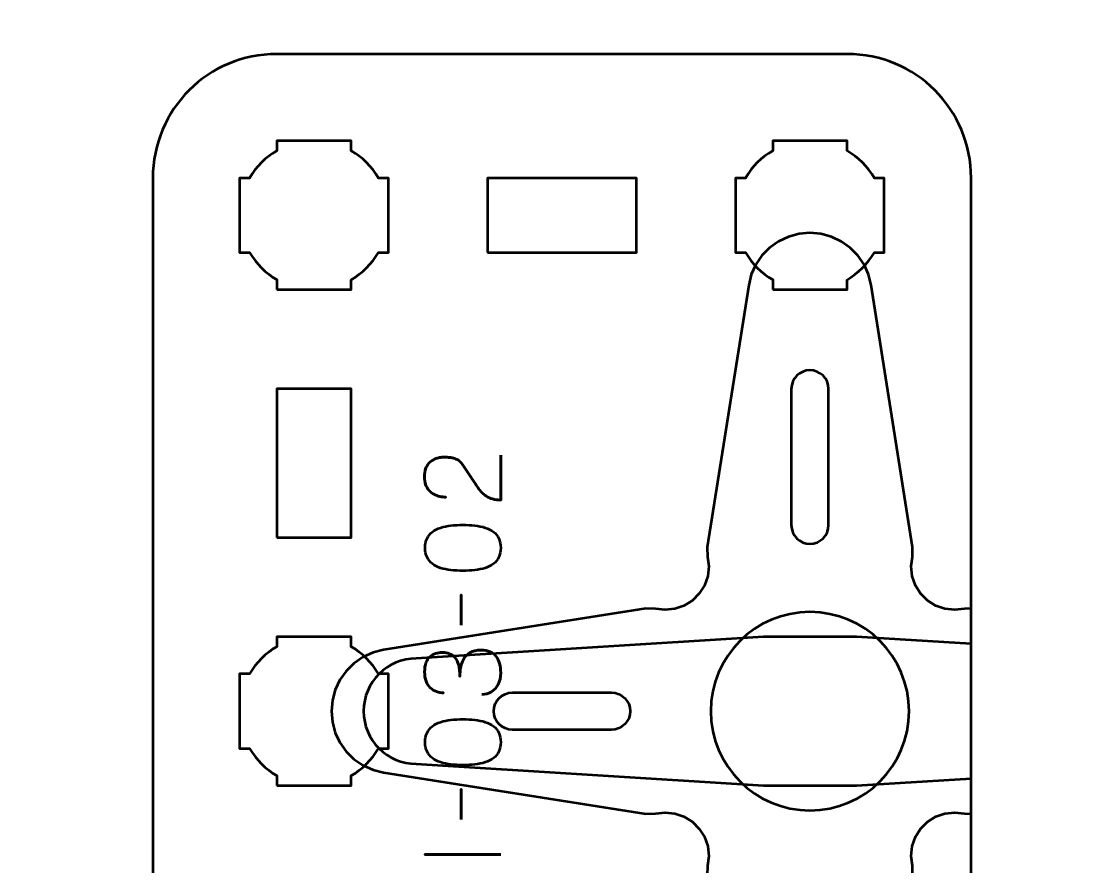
# Model space of a CAD drawing. Header units: centimetres. Extents: x -21 to 0, y -29.7 to 0.
# Drawn here: x -16.68 to -12.36, y -26.227 to -22.818 of the extents above; entities that cross this region are included whole.
import ezdxf

# ---------------------------------------------------------------- set-up
doc = ezdxf.new("R2010")
doc.units = ezdxf.units.CM
doc.header["$MEASUREMENT"] = 0
doc.layers.add('Layer 1', color=7, linetype='Continuous')

msp = doc.modelspace()

# ---------------------------------------------------------------- linework, layer by layer
at = {"layer": 'Layer 1', "color": 22, "lineweight": 53}
msp.add_open_spline([(-21.00003, -29.19995), (-21.00003, -29.19995), (-21.00003, -0.49992), (-21.00003, -0.49992), (-21.00003, -0.49992), (-21.00003, -0.22295), (-20.77694, 0.00004), (-20.49994, 0.00004), (-20.49994, 0.00004), (-20.49994, 0.00004), (-0.50008, 0.00004), (-0.50008, 0.00004), (-0.50008, 0.00004), (-0.22294, 0.00004), (0.00002, -0.22295), (0.00002, -0.49992), (0.00002, -0.49992), (0.00002, -0.49992), (0.00002, -29.19995), (0.00002, -29.19995), (0.00002, -29.19995), (0.00002, -29.47695), (-0.22294, -29.70004), (-0.50008, -29.70004), (-0.50008, -29.70004), (-0.50008, -29.70004), (-20.49994, -29.70004), (-20.49994, -29.70004), (-20.49994, -29.70004), (-20.77694, -29.70004), (-21.00003, -29.47695), (-21.00003, -29.19995)], degree=3, knots=[0, 0, 0, 0, 0.125, 0.125, 0.125, 0.125, 0.25, 0.25, 0.25, 0.25, 0.375, 0.375, 0.375, 0.375, 0.5, 0.5, 0.5, 0.5, 0.625, 0.625, 0.625, 0.625, 0.75, 0.75, 0.75, 0.75, 0.875, 0.875, 0.875, 0.875, 1, 1, 1, 1], dxfattribs=at)
at = {"layer": 'Layer 1', "color": 114, "lineweight": 53}
msp.add_open_spline([(-16.15003, -27.74994), (-16.15003, -27.74994), (-16.15003, -23.45007), (-16.15003, -23.45007), (-16.15003, -23.45007), (-16.15003, -23.17293), (-15.92694, -22.94997), (-15.64994, -22.94997), (-15.64994, -22.94997), (-15.64994, -22.94997), (-13.35007, -22.94997), (-13.35007, -22.94997), (-13.35007, -22.94997), (-13.07293, -22.94997), (-12.84997, -23.17293), (-12.84997, -23.45007), (-12.84997, -23.45007), (-12.84997, -23.45007), (-12.84997, -27.74994), (-12.84997, -27.74994), (-12.84997, -27.74994), (-12.84997, -28.02694), (-13.07293, -28.25003), (-13.35007, -28.25003), (-13.35007, -28.25003), (-13.35007, -28.25003), (-15.64994, -28.25003), (-15.64994, -28.25003), (-15.64994, -28.25003), (-15.92694, -28.25003), (-16.15003, -28.02694), (-16.15003, -27.74994)], degree=3, knots=[0, 0, 0, 0, 0.125, 0.125, 0.125, 0.125, 0.25, 0.25, 0.25, 0.25, 0.375, 0.375, 0.375, 0.375, 0.5, 0.5, 0.5, 0.5, 0.625, 0.625, 0.625, 0.625, 0.75, 0.75, 0.75, 0.75, 0.875, 0.875, 0.875, 0.875, 1, 1, 1, 1], dxfattribs=at)
at = {"layer": 'Layer 1', "lineweight": 53}
for points, knots in [([(-15.65006, -23.9), (-15.65006, -23.9), (-15.65006, -23.8598), (-15.65006, -23.8598), (-15.65006, -23.8598), (-15.69558, -23.83347), (-15.73351, -23.79551), (-15.75984, -23.75), (-15.75984, -23.75), (-15.75984, -23.75), (-15.80006, -23.75), (-15.80006, -23.75), (-15.80006, -23.75), (-15.80006, -23.75), (-15.80006, -23.45), (-15.80006, -23.45), (-15.80006, -23.45), (-15.80006, -23.45), (-15.75987, -23.45), (-15.75987, -23.45), (-15.75987, -23.45), (-15.73354, -23.40447), (-15.69559, -23.36648), (-15.65006, -23.34012), (-15.65006, -23.34012), (-15.65006, -23.34012), (-15.65006, -23.3), (-15.65006, -23.3), (-15.65006, -23.3), (-15.65006, -23.3), (-15.50464, -23.3), (-15.50464, -23.3), (-15.50464, -23.3), (-15.50464, -23.3), (-15.49999, -23.29994), (-15.49999, -23.29994), (-15.49999, -23.29994), (-15.49999, -23.29994), (-15.49535, -23.3), (-15.49535, -23.3), (-15.49535, -23.3), (-15.49535, -23.3), (-15.35006, -23.3), (-15.35006, -23.3), (-15.35006, -23.3), (-15.35006, -23.3), (-15.35006, -23.34007), (-15.35006, -23.34007), (-15.35006, -23.34007), (-15.30449, -23.36642), (-15.26648, -23.40442), (-15.24012, -23.45), (-15.24012, -23.45), (-15.24012, -23.45), (-15.20006, -23.45), (-15.20006, -23.45), (-15.20006, -23.45), (-15.20006, -23.45), (-15.20006, -23.59328), (-15.20006, -23.59328), (-15.20006, -23.59328), (-15.20006, -23.59328), (-15.19998, -23.59995), (-15.19998, -23.59995), (-15.19998, -23.59995), (-15.19998, -23.59995), (-15.20006, -23.60663), (-15.20006, -23.60663), (-15.20006, -23.60663), (-15.20006, -23.60663), (-15.20006, -23.75), (-15.20006, -23.75), (-15.20006, -23.75), (-15.20006, -23.75), (-15.24016, -23.75), (-15.24016, -23.75), (-15.24016, -23.75), (-15.26652, -23.79554), (-15.30451, -23.83352), (-15.35006, -23.85985), (-15.35006, -23.85985), (-15.35006, -23.85985), (-15.35006, -23.9), (-15.35006, -23.9), (-15.35006, -23.9), (-15.35006, -23.9), (-15.65006, -23.9), (-15.65006, -23.9)], [0, 0, 0, 0, 0.0454545, 0.0454545, 0.0454545, 0.0454545, 0.0909091, 0.0909091, 0.0909091, 0.0909091, 0.1363636, 0.1363636, 0.1363636, 0.1363636, 0.1818182, 0.1818182, 0.1818182, 0.1818182, 0.2272727, 0.2272727, 0.2272727, 0.2272727, 0.2727273, 0.2727273, 0.2727273, 0.2727273, 0.3181818, 0.3181818, 0.3181818, 0.3181818, 0.3636364, 0.3636364, 0.3636364, 0.3636364, 0.4090909, 0.4090909, 0.4090909, 0.4090909, 0.4545455, 0.4545455, 0.4545455, 0.4545455, 0.5, 0.5, 0.5, 0.5, 0.5454545, 0.5454545, 0.5454545, 0.5454545, 0.5909091, 0.5909091, 0.5909091, 0.5909091, 0.6363636, 0.6363636, 0.6363636, 0.6363636, 0.6818182, 0.6818182, 0.6818182, 0.6818182, 0.7272727, 0.7272727, 0.7272727, 0.7272727, 0.7727273, 0.7727273, 0.7727273, 0.7727273, 0.8181818, 0.8181818, 0.8181818, 0.8181818, 0.8636364, 0.8636364, 0.8636364, 0.8636364, 0.9090909, 0.9090909, 0.9090909, 0.9090909, 0.9545455, 0.9545455, 0.9545455, 0.9545455, 1, 1, 1, 1]), ([(-13.65006, -23.9), (-13.65006, -23.9), (-13.65006, -23.8598), (-13.65006, -23.8598), (-13.65006, -23.8598), (-13.69558, -23.83347), (-13.73351, -23.79551), (-13.75984, -23.75), (-13.75984, -23.75), (-13.75984, -23.75), (-13.80006, -23.75), (-13.80006, -23.75), (-13.80006, -23.75), (-13.80006, -23.75), (-13.80006, -23.45), (-13.80006, -23.45), (-13.80006, -23.45), (-13.80006, -23.45), (-13.75987, -23.45), (-13.75987, -23.45), (-13.75987, -23.45), (-13.73354, -23.40447), (-13.69559, -23.36648), (-13.65006, -23.34012), (-13.65006, -23.34012), (-13.65006, -23.34012), (-13.65006, -23.3), (-13.65006, -23.3), (-13.65006, -23.3), (-13.65006, -23.3), (-13.50464, -23.3), (-13.50464, -23.3), (-13.50464, -23.3), (-13.50464, -23.3), (-13.49999, -23.29994), (-13.49999, -23.29994), (-13.49999, -23.29994), (-13.49999, -23.29994), (-13.49535, -23.3), (-13.49535, -23.3), (-13.49535, -23.3), (-13.49535, -23.3), (-13.35006, -23.3), (-13.35006, -23.3), (-13.35006, -23.3), (-13.35006, -23.3), (-13.35006, -23.34007), (-13.35006, -23.34007), (-13.35006, -23.34007), (-13.30449, -23.36642), (-13.26648, -23.40442), (-13.24012, -23.45), (-13.24012, -23.45), (-13.24012, -23.45), (-13.20006, -23.45), (-13.20006, -23.45), (-13.20006, -23.45), (-13.20006, -23.45), (-13.20006, -23.59328), (-13.20006, -23.59328), (-13.20006, -23.59328), (-13.20006, -23.59328), (-13.19998, -23.59995), (-13.19998, -23.59995), (-13.19998, -23.59995), (-13.19998, -23.59995), (-13.20006, -23.60663), (-13.20006, -23.60663), (-13.20006, -23.60663), (-13.20006, -23.60663), (-13.20006, -23.75), (-13.20006, -23.75), (-13.20006, -23.75), (-13.20006, -23.75), (-13.24016, -23.75), (-13.24016, -23.75), (-13.24016, -23.75), (-13.26652, -23.79554), (-13.30451, -23.83352), (-13.35006, -23.85985), (-13.35006, -23.85985), (-13.35006, -23.85985), (-13.35006, -23.9), (-13.35006, -23.9), (-13.35006, -23.9), (-13.35006, -23.9), (-13.65006, -23.9), (-13.65006, -23.9)], [0, 0, 0, 0, 0.0454545, 0.0454545, 0.0454545, 0.0454545, 0.0909091, 0.0909091, 0.0909091, 0.0909091, 0.1363636, 0.1363636, 0.1363636, 0.1363636, 0.1818182, 0.1818182, 0.1818182, 0.1818182, 0.2272727, 0.2272727, 0.2272727, 0.2272727, 0.2727273, 0.2727273, 0.2727273, 0.2727273, 0.3181818, 0.3181818, 0.3181818, 0.3181818, 0.3636364, 0.3636364, 0.3636364, 0.3636364, 0.4090909, 0.4090909, 0.4090909, 0.4090909, 0.4545455, 0.4545455, 0.4545455, 0.4545455, 0.5, 0.5, 0.5, 0.5, 0.5454545, 0.5454545, 0.5454545, 0.5454545, 0.5909091, 0.5909091, 0.5909091, 0.5909091, 0.6363636, 0.6363636, 0.6363636, 0.6363636, 0.6818182, 0.6818182, 0.6818182, 0.6818182, 0.7272727, 0.7272727, 0.7272727, 0.7272727, 0.7727273, 0.7727273, 0.7727273, 0.7727273, 0.8181818, 0.8181818, 0.8181818, 0.8181818, 0.8636364, 0.8636364, 0.8636364, 0.8636364, 0.9090909, 0.9090909, 0.9090909, 0.9090909, 0.9545455, 0.9545455, 0.9545455, 0.9545455, 1, 1, 1, 1]), ([(-14.79999, -23.75007), (-14.79999, -23.75007), (-14.79999, -23.45007), (-14.79999, -23.45007), (-14.79999, -23.45007), (-14.79999, -23.45007), (-14.19998, -23.45007), (-14.19998, -23.45007), (-14.19998, -23.45007), (-14.19998, -23.45007), (-14.19998, -23.75007), (-14.19998, -23.75007), (-14.19998, -23.75007), (-14.19998, -23.75007), (-14.79999, -23.75007), (-14.79999, -23.75007)], [0, 0, 0, 0, 0.25, 0.25, 0.25, 0.25, 0.5, 0.5, 0.5, 0.5, 0.75, 0.75, 0.75, 0.75, 1, 1, 1, 1]), ([(-15.64994, -24.90002), (-15.64994, -24.90002), (-15.64994, -24.30002), (-15.64994, -24.30002), (-15.64994, -24.30002), (-15.64994, -24.30002), (-15.34993, -24.30002), (-15.34993, -24.30002), (-15.34993, -24.30002), (-15.34993, -24.30002), (-15.34993, -24.90002), (-15.34993, -24.90002), (-15.34993, -24.90002), (-15.34993, -24.90002), (-15.64994, -24.90002), (-15.64994, -24.90002)], [0, 0, 0, 0, 0.25, 0.25, 0.25, 0.25, 0.5, 0.5, 0.5, 0.5, 0.75, 0.75, 0.75, 0.75, 1, 1, 1, 1]), ([(-15.65006, -25.9), (-15.65006, -25.9), (-15.65006, -25.8598), (-15.65006, -25.8598), (-15.65006, -25.8598), (-15.69558, -25.83347), (-15.73351, -25.79551), (-15.75984, -25.75), (-15.75984, -25.75), (-15.75984, -25.75), (-15.80006, -25.75), (-15.80006, -25.75), (-15.80006, -25.75), (-15.80006, -25.75), (-15.80006, -25.45), (-15.80006, -25.45), (-15.80006, -25.45), (-15.80006, -25.45), (-15.75987, -25.45), (-15.75987, -25.45), (-15.75987, -25.45), (-15.73354, -25.40447), (-15.69559, -25.36648), (-15.65006, -25.34012), (-15.65006, -25.34012), (-15.65006, -25.34012), (-15.65006, -25.3), (-15.65006, -25.3), (-15.65006, -25.3), (-15.65006, -25.3), (-15.50464, -25.3), (-15.50464, -25.3), (-15.50464, -25.3), (-15.50464, -25.3), (-15.49999, -25.29994), (-15.49999, -25.29994), (-15.49999, -25.29994), (-15.49999, -25.29994), (-15.49535, -25.3), (-15.49535, -25.3), (-15.49535, -25.3), (-15.49535, -25.3), (-15.35006, -25.3), (-15.35006, -25.3), (-15.35006, -25.3), (-15.35006, -25.3), (-15.35006, -25.34007), (-15.35006, -25.34007), (-15.35006, -25.34007), (-15.30449, -25.36642), (-15.26648, -25.40442), (-15.24012, -25.45), (-15.24012, -25.45), (-15.24012, -25.45), (-15.20006, -25.45), (-15.20006, -25.45), (-15.20006, -25.45), (-15.20006, -25.45), (-15.20006, -25.59328), (-15.20006, -25.59328), (-15.20006, -25.59328), (-15.20006, -25.59328), (-15.19998, -25.59995), (-15.19998, -25.59995), (-15.19998, -25.59995), (-15.19998, -25.59995), (-15.20006, -25.60663), (-15.20006, -25.60663), (-15.20006, -25.60663), (-15.20006, -25.60663), (-15.20006, -25.75), (-15.20006, -25.75), (-15.20006, -25.75), (-15.20006, -25.75), (-15.24016, -25.75), (-15.24016, -25.75), (-15.24016, -25.75), (-15.26652, -25.79554), (-15.30451, -25.83352), (-15.35006, -25.85985), (-15.35006, -25.85985), (-15.35006, -25.85985), (-15.35006, -25.9), (-15.35006, -25.9), (-15.35006, -25.9), (-15.35006, -25.9), (-15.65006, -25.9), (-15.65006, -25.9)], [0, 0, 0, 0, 0.0454545, 0.0454545, 0.0454545, 0.0454545, 0.0909091, 0.0909091, 0.0909091, 0.0909091, 0.1363636, 0.1363636, 0.1363636, 0.1363636, 0.1818182, 0.1818182, 0.1818182, 0.1818182, 0.2272727, 0.2272727, 0.2272727, 0.2272727, 0.2727273, 0.2727273, 0.2727273, 0.2727273, 0.3181818, 0.3181818, 0.3181818, 0.3181818, 0.3636364, 0.3636364, 0.3636364, 0.3636364, 0.4090909, 0.4090909, 0.4090909, 0.4090909, 0.4545455, 0.4545455, 0.4545455, 0.4545455, 0.5, 0.5, 0.5, 0.5, 0.5454545, 0.5454545, 0.5454545, 0.5454545, 0.5909091, 0.5909091, 0.5909091, 0.5909091, 0.6363636, 0.6363636, 0.6363636, 0.6363636, 0.6818182, 0.6818182, 0.6818182, 0.6818182, 0.7272727, 0.7272727, 0.7272727, 0.7272727, 0.7727273, 0.7727273, 0.7727273, 0.7727273, 0.8181818, 0.8181818, 0.8181818, 0.8181818, 0.8636364, 0.8636364, 0.8636364, 0.8636364, 0.9090909, 0.9090909, 0.9090909, 0.9090909, 0.9545455, 0.9545455, 0.9545455, 0.9545455, 1, 1, 1, 1])]:
    msp.add_open_spline(points, degree=3, knots=knots, dxfattribs=at)
at = {"layer": 'Layer 1', "color": 30, "lineweight": 53}
for points, knots in [([(-15.2193, -25.35327), (-15.2193, -25.35327), (-14.16182, -25.18613), (-14.16182, -25.18613), (-14.16182, -25.18613), (-14.16182, -25.18613), (-14.123, -25.18692), (-14.123, -25.18692), (-14.123, -25.18692), (-14.123, -25.18692), (-14.08418, -25.19168), (-14.08418, -25.19168), (-14.08418, -25.19168), (-14.08418, -25.19168), (-14.04537, -25.18771), (-14.04537, -25.18771), (-14.04537, -25.18771), (-14.04537, -25.18771), (-14.00815, -25.17504), (-14.00815, -25.17504), (-14.00815, -25.17504), (-14.00815, -25.17504), (-13.97408, -25.15365), (-13.97408, -25.15365), (-13.97408, -25.15365), (-13.97408, -25.15365), (-13.94636, -25.12591), (-13.94636, -25.12591), (-13.94636, -25.12591), (-13.94636, -25.12591), (-13.92577, -25.09266), (-13.92577, -25.09266), (-13.92577, -25.09266), (-13.92577, -25.09266), (-13.9123, -25.05542), (-13.9123, -25.05542), (-13.9123, -25.05542), (-13.9123, -25.05542), (-13.90834, -25.01581), (-13.90834, -25.01581), (-13.90834, -25.01581), (-13.90834, -25.01581), (-13.91309, -24.97701), (-13.91309, -24.97701), (-13.91309, -24.97701), (-13.91309, -24.97701), (-13.91468, -24.9382), (-13.91468, -24.9382), (-13.91468, -24.9382), (-13.91468, -24.9382), (-13.74674, -23.8815), (-13.74674, -23.8815), (-13.74674, -23.8815), (-13.74674, -23.8815), (-13.73645, -23.83871), (-13.73645, -23.83871), (-13.73645, -23.83871), (-13.73645, -23.83871), (-13.71822, -23.79912), (-13.71822, -23.79912), (-13.71822, -23.79912), (-13.71822, -23.79912), (-13.69367, -23.76267), (-13.69367, -23.76267), (-13.69367, -23.76267), (-13.69367, -23.76267), (-13.66278, -23.73099), (-13.66278, -23.73099), (-13.66278, -23.73099), (-13.66278, -23.73099), (-13.62634, -23.70564), (-13.62634, -23.70564), (-13.62634, -23.70564), (-13.62634, -23.70564), (-13.58673, -23.68663), (-13.58673, -23.68663), (-13.58673, -23.68663), (-13.58673, -23.68663), (-13.54396, -23.67475), (-13.54396, -23.67475), (-13.54396, -23.67475), (-13.54396, -23.67475), (-13.50039, -23.67079), (-13.50039, -23.67079), (-13.50039, -23.67079), (-13.50039, -23.67079), (-13.45603, -23.67475), (-13.45603, -23.67475), (-13.45603, -23.67475), (-13.45603, -23.67475), (-13.41326, -23.68663), (-13.41326, -23.68663), (-13.41326, -23.68663), (-13.41326, -23.68663), (-13.37365, -23.70564), (-13.37365, -23.70564), (-13.37365, -23.70564), (-13.37365, -23.70564), (-13.33801, -23.73099), (-13.33801, -23.73099), (-13.33801, -23.73099), (-13.33801, -23.73099), (-13.30712, -23.76267), (-13.30712, -23.76267), (-13.30712, -23.76267), (-13.30712, -23.76267), (-13.28177, -23.79912), (-13.28177, -23.79912), (-13.28177, -23.79912), (-13.28177, -23.79912), (-13.26355, -23.83871), (-13.26355, -23.83871), (-13.26355, -23.83871), (-13.26355, -23.83871), (-13.25325, -23.8815), (-13.25325, -23.8815), (-13.25325, -23.8815), (-13.25325, -23.8815), (-13.08611, -24.9382), (-13.08611, -24.9382), (-13.08611, -24.9382), (-13.08611, -24.9382), (-13.08691, -24.97701), (-13.08691, -24.97701), (-13.08691, -24.97701), (-13.08691, -24.97701), (-13.09166, -25.01581), (-13.09166, -25.01581), (-13.09166, -25.01581), (-13.09166, -25.01581), (-13.08769, -25.05542), (-13.08769, -25.05542), (-13.08769, -25.05542), (-13.08769, -25.05542), (-13.07423, -25.09266), (-13.07423, -25.09266), (-13.07423, -25.09266), (-13.07423, -25.09266), (-13.05364, -25.12591), (-13.05364, -25.12591), (-13.05364, -25.12591), (-13.05364, -25.12591), (-13.02591, -25.15365), (-13.02591, -25.15365), (-13.02591, -25.15365), (-13.02591, -25.15365), (-12.99264, -25.17504), (-12.99264, -25.17504), (-12.99264, -25.17504), (-12.99264, -25.17504), (-12.95541, -25.18771), (-12.95541, -25.18771), (-12.95541, -25.18771), (-12.95541, -25.18771), (-12.91581, -25.19168), (-12.91581, -25.19168), (-12.91581, -25.19168), (-12.91581, -25.19168), (-12.87699, -25.18692), (-12.87699, -25.18692), (-12.87699, -25.18692), (-12.87699, -25.18692), (-12.84997, -25.18637), (-12.84997, -25.18637), (-12.84997, -25.18637), (-12.84997, -25.18637), (-12.84997, -26.01365), (-12.84997, -26.01365), (-12.84997, -26.01365), (-12.84997, -26.01365), (-12.87699, -26.0131), (-12.87699, -26.0131), (-12.87699, -26.0131), (-12.87699, -26.0131), (-12.91581, -26.00835), (-12.91581, -26.00835), (-12.91581, -26.00835), (-12.91581, -26.00835), (-12.95541, -26.01231), (-12.95541, -26.01231), (-12.95541, -26.01231), (-12.95541, -26.01231), (-12.99264, -26.02498), (-12.99264, -26.02498), (-12.99264, -26.02498), (-12.99264, -26.02498), (-13.02591, -26.04637), (-13.02591, -26.04637), (-13.02591, -26.04637), (-13.02591, -26.04637), (-13.05364, -26.0741), (-13.05364, -26.0741), (-13.05364, -26.0741), (-13.05364, -26.0741), (-13.07423, -26.10737), (-13.07423, -26.10737), (-13.07423, -26.10737), (-13.07423, -26.10737), (-13.08769, -26.14459), (-13.08769, -26.14459), (-13.08769, -26.14459), (-13.08769, -26.14459), (-13.09166, -26.1842), (-13.09166, -26.1842), (-13.09166, -26.1842), (-13.09166, -26.1842), (-13.08691, -26.22301), (-13.08691, -26.22301), (-13.08691, -26.22301), (-13.08691, -26.22301), (-13.08611, -26.26103), (-13.08611, -26.26103), (-13.08611, -26.26103), (-13.08611, -26.26103), (-13.25325, -27.31851), (-13.25325, -27.31851), (-13.25325, -27.31851), (-13.25325, -27.31851), (-13.26355, -27.36128), (-13.26355, -27.36128), (-13.26355, -27.36128), (-13.26355, -27.36128), (-13.28177, -27.40089), (-13.28177, -27.40089), (-13.28177, -27.40089), (-13.28177, -27.40089), (-13.30712, -27.43733), (-13.30712, -27.43733), (-13.30712, -27.43733), (-13.30712, -27.43733), (-13.33801, -27.46901), (-13.33801, -27.46901), (-13.33801, -27.46901), (-13.33801, -27.46901), (-13.37365, -27.49436), (-13.37365, -27.49436), (-13.37365, -27.49436), (-13.37365, -27.49436), (-13.41326, -27.51336), (-13.41326, -27.51336), (-13.41326, -27.51336), (-13.41326, -27.51336), (-13.45603, -27.52526), (-13.45603, -27.52526), (-13.45603, -27.52526), (-13.45603, -27.52526), (-13.50039, -27.52922), (-13.50039, -27.52922), (-13.50039, -27.52922), (-13.50039, -27.52922), (-13.54396, -27.52526), (-13.54396, -27.52526), (-13.54396, -27.52526), (-13.54396, -27.52526), (-13.58673, -27.51336), (-13.58673, -27.51336), (-13.58673, -27.51336), (-13.58673, -27.51336), (-13.62634, -27.49436), (-13.62634, -27.49436), (-13.62634, -27.49436), (-13.62634, -27.49436), (-13.66278, -27.46901), (-13.66278, -27.46901), (-13.66278, -27.46901), (-13.66278, -27.46901), (-13.69367, -27.43733), (-13.69367, -27.43733), (-13.69367, -27.43733), (-13.69367, -27.43733), (-13.71822, -27.40089), (-13.71822, -27.40089), (-13.71822, -27.40089), (-13.71822, -27.40089), (-13.73645, -27.36128), (-13.73645, -27.36128), (-13.73645, -27.36128), (-13.73645, -27.36128), (-13.74674, -27.31851), (-13.74674, -27.31851), (-13.74674, -27.31851), (-13.74674, -27.31851), (-13.91468, -26.26103), (-13.91468, -26.26103), (-13.91468, -26.26103), (-13.91468, -26.26103), (-13.91309, -26.22301), (-13.91309, -26.22301), (-13.91309, -26.22301), (-13.91309, -26.22301), (-13.90834, -26.1842), (-13.90834, -26.1842), (-13.90834, -26.1842), (-13.90834, -26.1842), (-13.9123, -26.14459), (-13.9123, -26.14459), (-13.9123, -26.14459), (-13.9123, -26.14459), (-13.92577, -26.10737), (-13.92577, -26.10737), (-13.92577, -26.10737), (-13.92577, -26.10737), (-13.94636, -26.0741), (-13.94636, -26.0741), (-13.94636, -26.0741), (-13.94636, -26.0741), (-13.97408, -26.04637), (-13.97408, -26.04637), (-13.97408, -26.04637), (-13.97408, -26.04637), (-14.00815, -26.02498), (-14.00815, -26.02498), (-14.00815, -26.02498), (-14.00815, -26.02498), (-14.04537, -26.01231), (-14.04537, -26.01231), (-14.04537, -26.01231), (-14.04537, -26.01231), (-14.08418, -26.00835), (-14.08418, -26.00835), (-14.08418, -26.00835), (-14.08418, -26.00835), (-14.123, -26.0131), (-14.123, -26.0131), (-14.123, -26.0131), (-14.123, -26.0131), (-14.16182, -26.01389), (-14.16182, -26.01389), (-14.16182, -26.01389), (-14.16182, -26.01389), (-15.2193, -25.84676), (-15.2193, -25.84676), (-15.2193, -25.84676), (-15.2193, -25.84676), (-15.26207, -25.83646), (-15.26207, -25.83646), (-15.26207, -25.83646), (-15.26207, -25.83646), (-15.30247, -25.81824), (-15.30247, -25.81824), (-15.30247, -25.81824), (-15.30247, -25.81824), (-15.33891, -25.79289), (-15.33891, -25.79289), (-15.33891, -25.79289), (-15.33891, -25.79289), (-15.3698, -25.762), (-15.3698, -25.762), (-15.3698, -25.762), (-15.3698, -25.762), (-15.39594, -25.72636), (-15.39594, -25.72636), (-15.39594, -25.72636), (-15.39594, -25.72636), (-15.41416, -25.68675), (-15.41416, -25.68675), (-15.41416, -25.68675), (-15.41416, -25.68675), (-15.42604, -25.64396), (-15.42604, -25.64396), (-15.42604, -25.64396), (-15.42604, -25.64396), (-15.43, -25.59961), (-15.43, -25.59961), (-15.43, -25.59961), (-15.43, -25.59961), (-15.42604, -25.55604), (-15.42604, -25.55604), (-15.42604, -25.55604), (-15.42604, -25.55604), (-15.41416, -25.51327), (-15.41416, -25.51327), (-15.41416, -25.51327), (-15.41416, -25.51327), (-15.39594, -25.47366), (-15.39594, -25.47366), (-15.39594, -25.47366), (-15.39594, -25.47366), (-15.3698, -25.43802), (-15.3698, -25.43802), (-15.3698, -25.43802), (-15.3698, -25.43802), (-15.33891, -25.40713), (-15.33891, -25.40713), (-15.33891, -25.40713), (-15.33891, -25.40713), (-15.30247, -25.38177), (-15.30247, -25.38177), (-15.30247, -25.38177), (-15.30247, -25.38177), (-15.26207, -25.36356), (-15.26207, -25.36356), (-15.26207, -25.36356), (-15.26207, -25.36356), (-15.2193, -25.35327), (-15.2193, -25.35327)], [0, 0, 0, 0, 0.010101, 0.010101, 0.010101, 0.010101, 0.020202, 0.020202, 0.020202, 0.020202, 0.030303, 0.030303, 0.030303, 0.030303, 0.040404, 0.040404, 0.040404, 0.040404, 0.0505051, 0.0505051, 0.0505051, 0.0505051, 0.0606061, 0.0606061, 0.0606061, 0.0606061, 0.0707071, 0.0707071, 0.0707071, 0.0707071, 0.0808081, 0.0808081, 0.0808081, 0.0808081, 0.0909091, 0.0909091, 0.0909091, 0.0909091, 0.1010101, 0.1010101, 0.1010101, 0.1010101, 0.1111111, 0.1111111, 0.1111111, 0.1111111, 0.1212121, 0.1212121, 0.1212121, 0.1212121, 0.1313131, 0.1313131, 0.1313131, 0.1313131, 0.1414141, 0.1414141, 0.1414141, 0.1414141, 0.1515152, 0.1515152, 0.1515152, 0.1515152, 0.1616162, 0.1616162, 0.1616162, 0.1616162, 0.1717172, 0.1717172, 0.1717172, 0.1717172, 0.1818182, 0.1818182, 0.1818182, 0.1818182, 0.1919192, 0.1919192, 0.1919192, 0.1919192, 0.2020202, 0.2020202, 0.2020202, 0.2020202, 0.2121212, 0.2121212, 0.2121212, 0.2121212, 0.2222222, 0.2222222, 0.2222222, 0.2222222, 0.2323232, 0.2323232, 0.2323232, 0.2323232, 0.2424242, 0.2424242, 0.2424242, 0.2424242, 0.2525253, 0.2525253, 0.2525253, 0.2525253, 0.2626263, 0.2626263, 0.2626263, 0.2626263, 0.2727273, 0.2727273, 0.2727273, 0.2727273, 0.2828283, 0.2828283, 0.2828283, 0.2828283, 0.2929293, 0.2929293, 0.2929293, 0.2929293, 0.3030303, 0.3030303, 0.3030303, 0.3030303, 0.3131313, 0.3131313, 0.3131313, 0.3131313, 0.3232323, 0.3232323, 0.3232323, 0.3232323, 0.3333333, 0.3333333, 0.3333333, 0.3333333, 0.3434343, 0.3434343, 0.3434343, 0.3434343, 0.3535354, 0.3535354, 0.3535354, 0.3535354, 0.3636364, 0.3636364, 0.3636364, 0.3636364, 0.3737374, 0.3737374, 0.3737374, 0.3737374, 0.3838384, 0.3838384, 0.3838384, 0.3838384, 0.3939394, 0.3939394, 0.3939394, 0.3939394, 0.4040404, 0.4040404, 0.4040404, 0.4040404, 0.4141414, 0.4141414, 0.4141414, 0.4141414, 0.4242424, 0.4242424, 0.4242424, 0.4242424, 0.4343434, 0.4343434, 0.4343434, 0.4343434, 0.4444444, 0.4444444, 0.4444444, 0.4444444, 0.4545455, 0.4545455, 0.4545455, 0.4545455, 0.4646465, 0.4646465, 0.4646465, 0.4646465, 0.4747475, 0.4747475, 0.4747475, 0.4747475, 0.4848485, 0.4848485, 0.4848485, 0.4848485, 0.4949495, 0.4949495, 0.4949495, 0.4949495, 0.5050505, 0.5050505, 0.5050505, 0.5050505, 0.5151515, 0.5151515, 0.5151515, 0.5151515, 0.5252525, 0.5252525, 0.5252525, 0.5252525, 0.5353535, 0.5353535, 0.5353535, 0.5353535, 0.5454545, 0.5454545, 0.5454545, 0.5454545, 0.5555556, 0.5555556, 0.5555556, 0.5555556, 0.5656566, 0.5656566, 0.5656566, 0.5656566, 0.5757576, 0.5757576, 0.5757576, 0.5757576, 0.5858586, 0.5858586, 0.5858586, 0.5858586, 0.5959596, 0.5959596, 0.5959596, 0.5959596, 0.6060606, 0.6060606, 0.6060606, 0.6060606, 0.6161616, 0.6161616, 0.6161616, 0.6161616, 0.6262626, 0.6262626, 0.6262626, 0.6262626, 0.6363636, 0.6363636, 0.6363636, 0.6363636, 0.6464646, 0.6464646, 0.6464646, 0.6464646, 0.6565657, 0.6565657, 0.6565657, 0.6565657, 0.6666667, 0.6666667, 0.6666667, 0.6666667, 0.6767677, 0.6767677, 0.6767677, 0.6767677, 0.6868687, 0.6868687, 0.6868687, 0.6868687, 0.6969697, 0.6969697, 0.6969697, 0.6969697, 0.7070707, 0.7070707, 0.7070707, 0.7070707, 0.7171717, 0.7171717, 0.7171717, 0.7171717, 0.7272727, 0.7272727, 0.7272727, 0.7272727, 0.7373737, 0.7373737, 0.7373737, 0.7373737, 0.7474747, 0.7474747, 0.7474747, 0.7474747, 0.7575758, 0.7575758, 0.7575758, 0.7575758, 0.7676768, 0.7676768, 0.7676768, 0.7676768, 0.7777778, 0.7777778, 0.7777778, 0.7777778, 0.7878788, 0.7878788, 0.7878788, 0.7878788, 0.7979798, 0.7979798, 0.7979798, 0.7979798, 0.8080808, 0.8080808, 0.8080808, 0.8080808, 0.8181818, 0.8181818, 0.8181818, 0.8181818, 0.8282828, 0.8282828, 0.8282828, 0.8282828, 0.8383838, 0.8383838, 0.8383838, 0.8383838, 0.8484848, 0.8484848, 0.8484848, 0.8484848, 0.8585859, 0.8585859, 0.8585859, 0.8585859, 0.8686869, 0.8686869, 0.8686869, 0.8686869, 0.8787879, 0.8787879, 0.8787879, 0.8787879, 0.8888889, 0.8888889, 0.8888889, 0.8888889, 0.8989899, 0.8989899, 0.8989899, 0.8989899, 0.9090909, 0.9090909, 0.9090909, 0.9090909, 0.9191919, 0.9191919, 0.9191919, 0.9191919, 0.9292929, 0.9292929, 0.9292929, 0.9292929, 0.9393939, 0.9393939, 0.9393939, 0.9393939, 0.9494949, 0.9494949, 0.9494949, 0.9494949, 0.959596, 0.959596, 0.959596, 0.959596, 0.969697, 0.969697, 0.969697, 0.969697, 0.979798, 0.979798, 0.979798, 0.979798, 0.989899, 0.989899, 0.989899, 0.989899, 1, 1, 1, 1]), ([(-14.74718, -24.56711), (-14.74718, -24.56711), (-14.74718, -24.74872), (-14.74718, -24.74872), (-14.74718, -24.74872), (-14.75946, -24.74837), (-14.77032, -24.74682), (-14.77964, -24.7442), (-14.77964, -24.7442), (-14.78895, -24.74152), (-14.79713, -24.73793), (-14.80419, -24.73348), (-14.80419, -24.73348), (-14.81124, -24.72896), (-14.81752, -24.72381), (-14.82303, -24.71796), (-14.82303, -24.71796), (-14.8286, -24.7121), (-14.83368, -24.70582), (-14.83848, -24.69905), (-14.83848, -24.69905), (-14.84321, -24.69228), (-14.84793, -24.68529), (-14.85259, -24.67802), (-14.85259, -24.67802), (-14.85259, -24.67802), (-14.90085, -24.60563), (-14.90085, -24.60563), (-14.90085, -24.60563), (-14.90607, -24.59823), (-14.91171, -24.59244), (-14.91792, -24.58835), (-14.91792, -24.58835), (-14.92406, -24.58419), (-14.93055, -24.58129), (-14.93733, -24.57953), (-14.93733, -24.57953), (-14.94417, -24.57784), (-14.95108, -24.57678), (-14.95821, -24.57643), (-14.95821, -24.57643), (-14.96534, -24.57607), (-14.97246, -24.57593), (-14.97959, -24.576), (-14.97959, -24.576), (-14.98544, -24.576), (-14.99172, -24.57678), (-14.9985, -24.57833), (-14.9985, -24.57833), (-15.0052, -24.57995), (-15.0119, -24.58249), (-15.01853, -24.58609), (-15.01853, -24.58609), (-15.02517, -24.58969), (-15.03123, -24.59449), (-15.03674, -24.60048), (-15.03674, -24.60048), (-15.04217, -24.60648), (-15.04654, -24.61389), (-15.04986, -24.62271), (-15.04986, -24.62271), (-15.05318, -24.63153), (-15.05487, -24.6419), (-15.05494, -24.65389), (-15.05494, -24.65389), (-15.05487, -24.66596), (-15.05318, -24.67661), (-15.04993, -24.68579), (-15.04993, -24.68579), (-15.04669, -24.69496), (-15.04217, -24.70279), (-15.03646, -24.70928), (-15.03646, -24.70928), (-15.03074, -24.71577), (-15.02411, -24.72099), (-15.0167, -24.72508), (-15.0167, -24.72508), (-15.00929, -24.72918), (-15.00139, -24.73214), (-14.99306, -24.73404), (-14.99306, -24.73404), (-14.98474, -24.73595), (-14.97627, -24.73687), (-14.96773, -24.73687), (-14.96773, -24.73687), (-14.97627, -24.73687), (-14.98474, -24.73595), (-14.99306, -24.73404), (-14.99306, -24.73404), (-15.00139, -24.73214), (-15.00929, -24.72918), (-15.0167, -24.72508), (-15.0167, -24.72508), (-15.02411, -24.72099), (-15.03074, -24.71577), (-15.03646, -24.70928), (-15.03646, -24.70928), (-15.04217, -24.70279), (-15.04669, -24.69496), (-15.04993, -24.68579), (-15.04993, -24.68579), (-15.05318, -24.67661), (-15.05487, -24.66596), (-15.05494, -24.65389), (-15.05494, -24.65389), (-15.05487, -24.6419), (-15.05318, -24.63153), (-15.04986, -24.62271), (-15.04986, -24.62271), (-15.04654, -24.61389), (-15.04217, -24.60648), (-15.03674, -24.60048), (-15.03674, -24.60048), (-15.03123, -24.59449), (-15.02517, -24.58969), (-15.01853, -24.58609), (-15.01853, -24.58609), (-15.0119, -24.58249), (-15.0052, -24.57995), (-14.9985, -24.57833), (-14.9985, -24.57833), (-14.99172, -24.57678), (-14.98544, -24.576), (-14.97959, -24.576), (-14.97959, -24.576), (-14.97246, -24.57593), (-14.96534, -24.57607), (-14.95821, -24.57643), (-14.95821, -24.57643), (-14.95108, -24.57678), (-14.94417, -24.57784), (-14.93733, -24.57953), (-14.93733, -24.57953), (-14.93055, -24.58129), (-14.92406, -24.58419), (-14.91792, -24.58835), (-14.91792, -24.58835), (-14.91171, -24.59244), (-14.90607, -24.59823), (-14.90085, -24.60563), (-14.90085, -24.60563), (-14.90085, -24.60563), (-14.85259, -24.67802), (-14.85259, -24.67802), (-14.85259, -24.67802), (-14.84793, -24.68529), (-14.84321, -24.69228), (-14.83848, -24.69905), (-14.83848, -24.69905), (-14.83368, -24.70582), (-14.8286, -24.7121), (-14.82303, -24.71796), (-14.82303, -24.71796), (-14.81752, -24.72381), (-14.81124, -24.72896), (-14.80419, -24.73348), (-14.80419, -24.73348), (-14.79713, -24.73793), (-14.78895, -24.74152), (-14.77964, -24.7442), (-14.77964, -24.7442), (-14.77032, -24.74682), (-14.75946, -24.74837), (-14.74718, -24.74872), (-14.74718, -24.74872), (-14.74718, -24.74872), (-14.74718, -24.56711), (-14.74718, -24.56711)], [0, 0, 0, 0, 0.0238095, 0.0238095, 0.0238095, 0.0238095, 0.047619, 0.047619, 0.047619, 0.047619, 0.0714286, 0.0714286, 0.0714286, 0.0714286, 0.0952381, 0.0952381, 0.0952381, 0.0952381, 0.1190476, 0.1190476, 0.1190476, 0.1190476, 0.1428571, 0.1428571, 0.1428571, 0.1428571, 0.1666667, 0.1666667, 0.1666667, 0.1666667, 0.1904762, 0.1904762, 0.1904762, 0.1904762, 0.2142857, 0.2142857, 0.2142857, 0.2142857, 0.2380952, 0.2380952, 0.2380952, 0.2380952, 0.2619048, 0.2619048, 0.2619048, 0.2619048, 0.2857143, 0.2857143, 0.2857143, 0.2857143, 0.3095238, 0.3095238, 0.3095238, 0.3095238, 0.3333333, 0.3333333, 0.3333333, 0.3333333, 0.3571429, 0.3571429, 0.3571429, 0.3571429, 0.3809524, 0.3809524, 0.3809524, 0.3809524, 0.4047619, 0.4047619, 0.4047619, 0.4047619, 0.4285714, 0.4285714, 0.4285714, 0.4285714, 0.452381, 0.452381, 0.452381, 0.452381, 0.4761905, 0.4761905, 0.4761905, 0.4761905, 0.5, 0.5, 0.5, 0.5, 0.5238095, 0.5238095, 0.5238095, 0.5238095, 0.547619, 0.547619, 0.547619, 0.547619, 0.5714286, 0.5714286, 0.5714286, 0.5714286, 0.5952381, 0.5952381, 0.5952381, 0.5952381, 0.6190476, 0.6190476, 0.6190476, 0.6190476, 0.6428571, 0.6428571, 0.6428571, 0.6428571, 0.6666667, 0.6666667, 0.6666667, 0.6666667, 0.6904762, 0.6904762, 0.6904762, 0.6904762, 0.7142857, 0.7142857, 0.7142857, 0.7142857, 0.7380952, 0.7380952, 0.7380952, 0.7380952, 0.7619048, 0.7619048, 0.7619048, 0.7619048, 0.7857143, 0.7857143, 0.7857143, 0.7857143, 0.8095238, 0.8095238, 0.8095238, 0.8095238, 0.8333333, 0.8333333, 0.8333333, 0.8333333, 0.8571429, 0.8571429, 0.8571429, 0.8571429, 0.8809524, 0.8809524, 0.8809524, 0.8809524, 0.9047619, 0.9047619, 0.9047619, 0.9047619, 0.9285714, 0.9285714, 0.9285714, 0.9285714, 0.952381, 0.952381, 0.952381, 0.952381, 0.9761905, 0.9761905, 0.9761905, 0.9761905, 1, 1, 1, 1]), ([(-14.74718, -24.94133), (-14.74725, -24.92652), (-14.74986, -24.91375), (-14.75494, -24.90309), (-14.75494, -24.90309), (-14.76002, -24.89251), (-14.76729, -24.88369), (-14.77653, -24.87664), (-14.77653, -24.87664), (-14.78584, -24.86965), (-14.79685, -24.86415), (-14.80955, -24.86006), (-14.80955, -24.86006), (-14.82225, -24.85603), (-14.83615, -24.85314), (-14.85139, -24.85152), (-14.85139, -24.85152), (-14.86663, -24.84982), (-14.88265, -24.84898), (-14.89958, -24.84905), (-14.89958, -24.84905), (-14.91644, -24.84898), (-14.93246, -24.84982), (-14.94763, -24.85152), (-14.94763, -24.85152), (-14.9628, -24.85314), (-14.97677, -24.85603), (-14.98947, -24.86006), (-14.98947, -24.86006), (-15.0021, -24.86415), (-15.0131, -24.86965), (-15.02249, -24.87664), (-15.02249, -24.87664), (-15.0318, -24.88369), (-15.03907, -24.89251), (-15.04415, -24.90309), (-15.04415, -24.90309), (-15.0493, -24.91375), (-15.05191, -24.92652), (-15.05198, -24.94133), (-15.05198, -24.94133), (-15.05191, -24.95615), (-15.0493, -24.96892), (-15.04415, -24.97958), (-15.04415, -24.97958), (-15.03907, -24.99016), (-15.0318, -24.99898), (-15.02249, -25.00603), (-15.02249, -25.00603), (-15.0131, -25.01302), (-15.0021, -25.01852), (-14.98947, -25.02261), (-14.98947, -25.02261), (-14.97677, -25.02664), (-14.9628, -25.02953), (-14.94763, -25.03115), (-14.94763, -25.03115), (-14.93246, -25.03284), (-14.91644, -25.03369), (-14.89958, -25.03362), (-14.89958, -25.03362), (-14.88265, -25.03369), (-14.86663, -25.03284), (-14.85139, -25.03115), (-14.85139, -25.03115), (-14.83615, -25.02953), (-14.82225, -25.02664), (-14.80955, -25.02261), (-14.80955, -25.02261), (-14.79685, -25.01852), (-14.78584, -25.01302), (-14.77653, -25.00603), (-14.77653, -25.00603), (-14.76729, -24.99898), (-14.76002, -24.99016), (-14.75494, -24.97958), (-14.75494, -24.97958), (-14.74986, -24.96892), (-14.74725, -24.95615), (-14.74718, -24.94133)], [0, 0, 0, 0, 0.05, 0.05, 0.05, 0.05, 0.1, 0.1, 0.1, 0.1, 0.15, 0.15, 0.15, 0.15, 0.2, 0.2, 0.2, 0.2, 0.25, 0.25, 0.25, 0.25, 0.3, 0.3, 0.3, 0.3, 0.35, 0.35, 0.35, 0.35, 0.4, 0.4, 0.4, 0.4, 0.45, 0.45, 0.45, 0.45, 0.5, 0.5, 0.5, 0.5, 0.55, 0.55, 0.55, 0.55, 0.6, 0.6, 0.6, 0.6, 0.65, 0.65, 0.65, 0.65, 0.7, 0.7, 0.7, 0.7, 0.75, 0.75, 0.75, 0.75, 0.8, 0.8, 0.8, 0.8, 0.85, 0.85, 0.85, 0.85, 0.9, 0.9, 0.9, 0.9, 0.95, 0.95, 0.95, 0.95, 1, 1, 1, 1]), ([(-14.74718, -24.94133), (-14.74725, -24.92652), (-14.74986, -24.91375), (-14.75494, -24.90309), (-14.75494, -24.90309), (-14.76002, -24.89251), (-14.76729, -24.88369), (-14.77653, -24.87664), (-14.77653, -24.87664), (-14.78584, -24.86965), (-14.79685, -24.86415), (-14.80955, -24.86006), (-14.80955, -24.86006), (-14.82225, -24.85603), (-14.83615, -24.85314), (-14.85139, -24.85152), (-14.85139, -24.85152), (-14.86663, -24.84982), (-14.88265, -24.84898), (-14.89958, -24.84905), (-14.89958, -24.84905), (-14.91644, -24.84898), (-14.93246, -24.84982), (-14.94763, -24.85152), (-14.94763, -24.85152), (-14.9628, -24.85314), (-14.97677, -24.85603), (-14.98947, -24.86006), (-14.98947, -24.86006), (-15.0021, -24.86415), (-15.0131, -24.86965), (-15.02249, -24.87664), (-15.02249, -24.87664), (-15.0318, -24.88369), (-15.03907, -24.89251), (-15.04415, -24.90309), (-15.04415, -24.90309), (-15.0493, -24.91375), (-15.05191, -24.92652), (-15.05198, -24.94133), (-15.05198, -24.94133), (-15.05191, -24.95615), (-15.0493, -24.96892), (-15.04415, -24.97958), (-15.04415, -24.97958), (-15.03907, -24.99016), (-15.0318, -24.99898), (-15.02249, -25.00603), (-15.02249, -25.00603), (-15.0131, -25.01302), (-15.0021, -25.01852), (-14.98947, -25.02261), (-14.98947, -25.02261), (-14.97677, -25.02664), (-14.9628, -25.02953), (-14.94763, -25.03115), (-14.94763, -25.03115), (-14.93246, -25.03284), (-14.91644, -25.03369), (-14.89958, -25.03362), (-14.89958, -25.03362), (-14.88265, -25.03369), (-14.86663, -25.03284), (-14.85139, -25.03115), (-14.85139, -25.03115), (-14.83615, -25.02953), (-14.82225, -25.02664), (-14.80955, -25.02261), (-14.80955, -25.02261), (-14.79685, -25.01852), (-14.78584, -25.01302), (-14.77653, -25.00603), (-14.77653, -25.00603), (-14.76729, -24.99898), (-14.76002, -24.99016), (-14.75494, -24.97958), (-14.75494, -24.97958), (-14.74986, -24.96892), (-14.74725, -24.95615), (-14.74718, -24.94133)], [0, 0, 0, 0, 0.05, 0.05, 0.05, 0.05, 0.1, 0.1, 0.1, 0.1, 0.15, 0.15, 0.15, 0.15, 0.2, 0.2, 0.2, 0.2, 0.25, 0.25, 0.25, 0.25, 0.3, 0.3, 0.3, 0.3, 0.35, 0.35, 0.35, 0.35, 0.4, 0.4, 0.4, 0.4, 0.45, 0.45, 0.45, 0.45, 0.5, 0.5, 0.5, 0.5, 0.55, 0.55, 0.55, 0.55, 0.6, 0.6, 0.6, 0.6, 0.65, 0.65, 0.65, 0.65, 0.7, 0.7, 0.7, 0.7, 0.75, 0.75, 0.75, 0.75, 0.8, 0.8, 0.8, 0.8, 0.85, 0.85, 0.85, 0.85, 0.9, 0.9, 0.9, 0.9, 0.95, 0.95, 0.95, 0.95, 1, 1, 1, 1]), ([(-14.90678, -25.25375), (-14.90678, -25.25375), (-14.90678, -25.13056), (-14.90678, -25.13056), (-14.90678, -25.13056), (-14.90678, -25.13056), (-14.90678, -25.25375), (-14.90678, -25.25375)], [0, 0, 0, 0, 0.5, 0.5, 0.5, 0.5, 1, 1, 1, 1]), ([(-13.3125, -25.9), (-13.3125, -25.9), (-13.6875, -25.9), (-13.6875, -25.9), (-13.6875, -25.9), (-13.6875, -25.9), (-15.0875, -25.8125), (-15.0875, -25.8125), (-15.0875, -25.8125), (-15.20454, -25.8125), (-15.3, -25.71704), (-15.3, -25.6), (-15.3, -25.6), (-15.3, -25.48296), (-15.20454, -25.3875), (-15.0875, -25.3875), (-15.0875, -25.3875), (-15.0875, -25.3875), (-13.6875, -25.3), (-13.6875, -25.3), (-13.6875, -25.3), (-13.6875, -25.3), (-13.3125, -25.3), (-13.3125, -25.3), (-13.3125, -25.3), (-13.3125, -25.3), (-12.84997, -25.32891), (-12.84997, -25.32891), (-12.84997, -25.32891), (-12.84997, -25.32891), (-12.84997, -25.87109), (-12.84997, -25.87109), (-12.84997, -25.87109), (-12.84997, -25.87109), (-13.3125, -25.9), (-13.3125, -25.9)], [0, 0, 0, 0, 0.1111111, 0.1111111, 0.1111111, 0.1111111, 0.2222222, 0.2222222, 0.2222222, 0.2222222, 0.3333333, 0.3333333, 0.3333333, 0.3333333, 0.4444444, 0.4444444, 0.4444444, 0.4444444, 0.5555556, 0.5555556, 0.5555556, 0.5555556, 0.6666667, 0.6666667, 0.6666667, 0.6666667, 0.7777778, 0.7777778, 0.7777778, 0.7777778, 0.8888889, 0.8888889, 0.8888889, 0.8888889, 1, 1, 1, 1]), ([(-14.8238, -25.5323), (-14.80856, -25.53223), (-14.7953, -25.5287), (-14.7838, -25.52172), (-14.7838, -25.52172), (-14.77237, -25.51473), (-14.76341, -25.50478), (-14.75699, -25.4918), (-14.75699, -25.4918), (-14.75057, -25.47882), (-14.74732, -25.46323), (-14.74718, -25.44509), (-14.74718, -25.44509), (-14.74718, -25.43148), (-14.74859, -25.41913), (-14.75155, -25.40791), (-14.75155, -25.40791), (-14.75452, -25.39676), (-14.7591, -25.38717), (-14.76538, -25.37905), (-14.76538, -25.37905), (-14.77166, -25.37094), (-14.77978, -25.36473), (-14.78965, -25.36029), (-14.78965, -25.36029), (-14.7996, -25.35591), (-14.81153, -25.35373), (-14.8255, -25.35366), (-14.8255, -25.35366), (-14.84412, -25.35358), (-14.85986, -25.35739), (-14.87263, -25.36494), (-14.87263, -25.36494), (-14.8854, -25.37249), (-14.89499, -25.38421), (-14.90155, -25.39994), (-14.90155, -25.39994), (-14.90812, -25.41567), (-14.91143, -25.43585), (-14.91143, -25.46033), (-14.91143, -25.46033), (-14.91136, -25.44206), (-14.91305, -25.42675), (-14.91651, -25.41426), (-14.91651, -25.41426), (-14.91997, -25.40184), (-14.92484, -25.3919), (-14.93119, -25.38442), (-14.93119, -25.38442), (-14.93747, -25.37694), (-14.94495, -25.37151), (-14.95355, -25.36826), (-14.95355, -25.36826), (-14.96209, -25.36494), (-14.97147, -25.36332), (-14.9817, -25.36339), (-14.9817, -25.36339), (-14.99194, -25.36332), (-15.00139, -25.36473), (-15.01014, -25.36755), (-15.01014, -25.36755), (-15.01889, -25.37031), (-15.02658, -25.37482), (-15.03314, -25.38096), (-15.03314, -25.38096), (-15.0397, -25.3871), (-15.04485, -25.39521), (-15.04852, -25.40516), (-15.04852, -25.40516), (-15.05219, -25.41518), (-15.05402, -25.42739), (-15.05409, -25.44171), (-15.05409, -25.44171), (-15.05402, -25.45596), (-15.05191, -25.46845), (-15.04781, -25.47903), (-15.04781, -25.47903), (-15.04372, -25.48969), (-15.03815, -25.49843), (-15.03102, -25.50549), (-15.03102, -25.50549), (-15.0239, -25.51247), (-15.01578, -25.5177), (-15.00661, -25.52115), (-15.00661, -25.52115), (-14.99744, -25.52468), (-14.9877, -25.52637), (-14.97747, -25.52637), (-14.97747, -25.52637), (-14.9877, -25.52637), (-14.99744, -25.52468), (-15.00661, -25.52115), (-15.00661, -25.52115), (-15.01578, -25.5177), (-15.0239, -25.51247), (-15.03102, -25.50549), (-15.03102, -25.50549), (-15.03815, -25.49843), (-15.04372, -25.48969), (-15.04781, -25.47903), (-15.04781, -25.47903), (-15.05191, -25.46845), (-15.05402, -25.45596), (-15.05409, -25.44171), (-15.05409, -25.44171), (-15.05402, -25.42739), (-15.05219, -25.41518), (-15.04852, -25.40516), (-15.04852, -25.40516), (-15.04485, -25.39521), (-15.0397, -25.3871), (-15.03314, -25.38096), (-15.03314, -25.38096), (-15.02658, -25.37482), (-15.01889, -25.37031), (-15.01014, -25.36755), (-15.01014, -25.36755), (-15.00139, -25.36473), (-14.99194, -25.36332), (-14.9817, -25.36339), (-14.9817, -25.36339), (-14.97147, -25.36332), (-14.96209, -25.36494), (-14.95355, -25.36826), (-14.95355, -25.36826), (-14.94495, -25.37151), (-14.93747, -25.37694), (-14.93119, -25.38442), (-14.93119, -25.38442), (-14.92484, -25.3919), (-14.91997, -25.40184), (-14.91651, -25.41426), (-14.91651, -25.41426), (-14.91305, -25.42675), (-14.91136, -25.44206), (-14.91143, -25.46033), (-14.91143, -25.46033), (-14.91143, -25.43585), (-14.90812, -25.41567), (-14.90155, -25.39994), (-14.90155, -25.39994), (-14.89499, -25.38421), (-14.8854, -25.37249), (-14.87263, -25.36494), (-14.87263, -25.36494), (-14.85986, -25.35739), (-14.84412, -25.35358), (-14.8255, -25.35366), (-14.8255, -25.35366), (-14.81153, -25.35373), (-14.7996, -25.35591), (-14.78965, -25.36029), (-14.78965, -25.36029), (-14.77978, -25.36473), (-14.77166, -25.37094), (-14.76538, -25.37905), (-14.76538, -25.37905), (-14.7591, -25.38717), (-14.75452, -25.39676), (-14.75155, -25.40791), (-14.75155, -25.40791), (-14.74859, -25.41913), (-14.74718, -25.43148), (-14.74718, -25.44509), (-14.74718, -25.44509), (-14.74732, -25.46323), (-14.75057, -25.47882), (-14.75699, -25.4918), (-14.75699, -25.4918), (-14.76341, -25.50478), (-14.77237, -25.51473), (-14.7838, -25.52172), (-14.7838, -25.52172), (-14.7953, -25.5287), (-14.80856, -25.53223), (-14.8238, -25.5323)], [0, 0, 0, 0, 0.0227273, 0.0227273, 0.0227273, 0.0227273, 0.0454545, 0.0454545, 0.0454545, 0.0454545, 0.0681818, 0.0681818, 0.0681818, 0.0681818, 0.0909091, 0.0909091, 0.0909091, 0.0909091, 0.1136364, 0.1136364, 0.1136364, 0.1136364, 0.1363636, 0.1363636, 0.1363636, 0.1363636, 0.1590909, 0.1590909, 0.1590909, 0.1590909, 0.1818182, 0.1818182, 0.1818182, 0.1818182, 0.2045455, 0.2045455, 0.2045455, 0.2045455, 0.2272727, 0.2272727, 0.2272727, 0.2272727, 0.25, 0.25, 0.25, 0.25, 0.2727273, 0.2727273, 0.2727273, 0.2727273, 0.2954545, 0.2954545, 0.2954545, 0.2954545, 0.3181818, 0.3181818, 0.3181818, 0.3181818, 0.3409091, 0.3409091, 0.3409091, 0.3409091, 0.3636364, 0.3636364, 0.3636364, 0.3636364, 0.3863636, 0.3863636, 0.3863636, 0.3863636, 0.4090909, 0.4090909, 0.4090909, 0.4090909, 0.4318182, 0.4318182, 0.4318182, 0.4318182, 0.4545455, 0.4545455, 0.4545455, 0.4545455, 0.4772727, 0.4772727, 0.4772727, 0.4772727, 0.5, 0.5, 0.5, 0.5, 0.5227273, 0.5227273, 0.5227273, 0.5227273, 0.5454545, 0.5454545, 0.5454545, 0.5454545, 0.5681818, 0.5681818, 0.5681818, 0.5681818, 0.5909091, 0.5909091, 0.5909091, 0.5909091, 0.6136364, 0.6136364, 0.6136364, 0.6136364, 0.6363636, 0.6363636, 0.6363636, 0.6363636, 0.6590909, 0.6590909, 0.6590909, 0.6590909, 0.6818182, 0.6818182, 0.6818182, 0.6818182, 0.7045455, 0.7045455, 0.7045455, 0.7045455, 0.7272727, 0.7272727, 0.7272727, 0.7272727, 0.75, 0.75, 0.75, 0.75, 0.7727273, 0.7727273, 0.7727273, 0.7727273, 0.7954545, 0.7954545, 0.7954545, 0.7954545, 0.8181818, 0.8181818, 0.8181818, 0.8181818, 0.8409091, 0.8409091, 0.8409091, 0.8409091, 0.8636364, 0.8636364, 0.8636364, 0.8636364, 0.8863636, 0.8863636, 0.8863636, 0.8863636, 0.9090909, 0.9090909, 0.9090909, 0.9090909, 0.9318182, 0.9318182, 0.9318182, 0.9318182, 0.9545455, 0.9545455, 0.9545455, 0.9545455, 0.9772727, 0.9772727, 0.9772727, 0.9772727, 1, 1, 1, 1]), ([(-14.74718, -25.72491), (-14.74725, -25.7101), (-14.74986, -25.69733), (-14.75494, -25.68667), (-14.75494, -25.68667), (-14.76002, -25.67609), (-14.76729, -25.66727), (-14.77653, -25.66022), (-14.77653, -25.66022), (-14.78584, -25.65323), (-14.79685, -25.64773), (-14.80955, -25.64364), (-14.80955, -25.64364), (-14.82225, -25.63961), (-14.83615, -25.63672), (-14.85139, -25.6351), (-14.85139, -25.6351), (-14.86663, -25.6334), (-14.88265, -25.63256), (-14.89958, -25.63263), (-14.89958, -25.63263), (-14.91644, -25.63256), (-14.93246, -25.6334), (-14.94763, -25.6351), (-14.94763, -25.6351), (-14.9628, -25.63672), (-14.97677, -25.63961), (-14.98947, -25.64364), (-14.98947, -25.64364), (-15.0021, -25.64773), (-15.0131, -25.65323), (-15.02249, -25.66022), (-15.02249, -25.66022), (-15.0318, -25.66727), (-15.03907, -25.67609), (-15.04415, -25.68667), (-15.04415, -25.68667), (-15.0493, -25.69733), (-15.05191, -25.7101), (-15.05198, -25.72491), (-15.05198, -25.72491), (-15.05191, -25.73973), (-15.0493, -25.7525), (-15.04415, -25.76316), (-15.04415, -25.76316), (-15.03907, -25.77374), (-15.0318, -25.78256), (-15.02249, -25.78961), (-15.02249, -25.78961), (-15.0131, -25.7966), (-15.0021, -25.8021), (-14.98947, -25.80619), (-14.98947, -25.80619), (-14.97677, -25.81022), (-14.9628, -25.81311), (-14.94763, -25.81473), (-14.94763, -25.81473), (-14.93246, -25.81642), (-14.91644, -25.81727), (-14.89958, -25.8172), (-14.89958, -25.8172), (-14.88265, -25.81727), (-14.86663, -25.81642), (-14.85139, -25.81473), (-14.85139, -25.81473), (-14.83615, -25.81311), (-14.82225, -25.81022), (-14.80955, -25.80619), (-14.80955, -25.80619), (-14.79685, -25.8021), (-14.78584, -25.7966), (-14.77653, -25.78961), (-14.77653, -25.78961), (-14.76729, -25.78256), (-14.76002, -25.77374), (-14.75494, -25.76316), (-14.75494, -25.76316), (-14.74986, -25.7525), (-14.74725, -25.73973), (-14.74718, -25.72491)], [0, 0, 0, 0, 0.05, 0.05, 0.05, 0.05, 0.1, 0.1, 0.1, 0.1, 0.15, 0.15, 0.15, 0.15, 0.2, 0.2, 0.2, 0.2, 0.25, 0.25, 0.25, 0.25, 0.3, 0.3, 0.3, 0.3, 0.35, 0.35, 0.35, 0.35, 0.4, 0.4, 0.4, 0.4, 0.45, 0.45, 0.45, 0.45, 0.5, 0.5, 0.5, 0.5, 0.55, 0.55, 0.55, 0.55, 0.6, 0.6, 0.6, 0.6, 0.65, 0.65, 0.65, 0.65, 0.7, 0.7, 0.7, 0.7, 0.75, 0.75, 0.75, 0.75, 0.8, 0.8, 0.8, 0.8, 0.85, 0.85, 0.85, 0.85, 0.9, 0.9, 0.9, 0.9, 0.95, 0.95, 0.95, 0.95, 1, 1, 1, 1]), ([(-14.74718, -25.72491), (-14.74725, -25.7101), (-14.74986, -25.69733), (-14.75494, -25.68667), (-14.75494, -25.68667), (-14.76002, -25.67609), (-14.76729, -25.66727), (-14.77653, -25.66022), (-14.77653, -25.66022), (-14.78584, -25.65323), (-14.79685, -25.64773), (-14.80955, -25.64364), (-14.80955, -25.64364), (-14.82225, -25.63961), (-14.83615, -25.63672), (-14.85139, -25.6351), (-14.85139, -25.6351), (-14.86663, -25.6334), (-14.88265, -25.63256), (-14.89958, -25.63263), (-14.89958, -25.63263), (-14.91644, -25.63256), (-14.93246, -25.6334), (-14.94763, -25.6351), (-14.94763, -25.6351), (-14.9628, -25.63672), (-14.97677, -25.63961), (-14.98947, -25.64364), (-14.98947, -25.64364), (-15.0021, -25.64773), (-15.0131, -25.65323), (-15.02249, -25.66022), (-15.02249, -25.66022), (-15.0318, -25.66727), (-15.03907, -25.67609), (-15.04415, -25.68667), (-15.04415, -25.68667), (-15.0493, -25.69733), (-15.05191, -25.7101), (-15.05198, -25.72491), (-15.05198, -25.72491), (-15.05191, -25.73973), (-15.0493, -25.7525), (-15.04415, -25.76316), (-15.04415, -25.76316), (-15.03907, -25.77374), (-15.0318, -25.78256), (-15.02249, -25.78961), (-15.02249, -25.78961), (-15.0131, -25.7966), (-15.0021, -25.8021), (-14.98947, -25.80619), (-14.98947, -25.80619), (-14.97677, -25.81022), (-14.9628, -25.81311), (-14.94763, -25.81473), (-14.94763, -25.81473), (-14.93246, -25.81642), (-14.91644, -25.81727), (-14.89958, -25.8172), (-14.89958, -25.8172), (-14.88265, -25.81727), (-14.86663, -25.81642), (-14.85139, -25.81473), (-14.85139, -25.81473), (-14.83615, -25.81311), (-14.82225, -25.81022), (-14.80955, -25.80619), (-14.80955, -25.80619), (-14.79685, -25.8021), (-14.78584, -25.7966), (-14.77653, -25.78961), (-14.77653, -25.78961), (-14.76729, -25.78256), (-14.76002, -25.77374), (-14.75494, -25.76316), (-14.75494, -25.76316), (-14.74986, -25.7525), (-14.74725, -25.73973), (-14.74718, -25.72491)], [0, 0, 0, 0, 0.05, 0.05, 0.05, 0.05, 0.1, 0.1, 0.1, 0.1, 0.15, 0.15, 0.15, 0.15, 0.2, 0.2, 0.2, 0.2, 0.25, 0.25, 0.25, 0.25, 0.3, 0.3, 0.3, 0.3, 0.35, 0.35, 0.35, 0.35, 0.4, 0.4, 0.4, 0.4, 0.45, 0.45, 0.45, 0.45, 0.5, 0.5, 0.5, 0.5, 0.55, 0.55, 0.55, 0.55, 0.6, 0.6, 0.6, 0.6, 0.65, 0.65, 0.65, 0.65, 0.7, 0.7, 0.7, 0.7, 0.75, 0.75, 0.75, 0.75, 0.8, 0.8, 0.8, 0.8, 0.85, 0.85, 0.85, 0.85, 0.9, 0.9, 0.9, 0.9, 0.95, 0.95, 0.95, 0.95, 1, 1, 1, 1]), ([(-14.90678, -26.03733), (-14.90678, -26.03733), (-14.90678, -25.91414), (-14.90678, -25.91414), (-14.90678, -25.91414), (-14.90678, -25.91414), (-14.90678, -26.03733), (-14.90678, -26.03733)], [0, 0, 0, 0, 0.5, 0.5, 0.5, 0.5, 1, 1, 1, 1]), ([(-14.74718, -26.1783), (-14.74718, -26.1783), (-15.0524, -26.1783), (-15.0524, -26.1783), (-15.0524, -26.1783), (-15.0524, -26.1783), (-14.74718, -26.1783), (-14.74718, -26.1783)], [0, 0, 0, 0, 0.5, 0.5, 0.5, 0.5, 1, 1, 1, 1])]:
    msp.add_open_spline(points, degree=3, knots=knots, dxfattribs=at)
at = {"layer": 'Layer 1', "color": 250, "lineweight": 53}
for points, knots in [([(-13.425, -24.84999), (-13.425, -24.8914), (-13.45859, -24.92499), (-13.5, -24.92499), (-13.5, -24.92499), (-13.54141, -24.92499), (-13.575, -24.8914), (-13.575, -24.84999), (-13.575, -24.84999), (-13.575, -24.84999), (-13.575, -24.29999), (-13.575, -24.29999), (-13.575, -24.29999), (-13.575, -24.25858), (-13.54141, -24.22499), (-13.5, -24.22499), (-13.5, -24.22499), (-13.45859, -24.22499), (-13.425, -24.25858), (-13.425, -24.29999), (-13.425, -24.29999), (-13.425, -24.29999), (-13.425, -24.84999), (-13.425, -24.84999)], [0, 0, 0, 0, 0.1666667, 0.1666667, 0.1666667, 0.1666667, 0.3333333, 0.3333333, 0.3333333, 0.3333333, 0.5, 0.5, 0.5, 0.5, 0.6666667, 0.6666667, 0.6666667, 0.6666667, 0.8333333, 0.8333333, 0.8333333, 0.8333333, 1, 1, 1, 1]), ([(-13.9, -25.6), (-13.9, -25.37913), (-13.72088, -25.2), (-13.5, -25.2), (-13.5, -25.2), (-13.27913, -25.2), (-13.1, -25.37913), (-13.1, -25.6), (-13.1, -25.6), (-13.1, -25.82088), (-13.27913, -26), (-13.5, -26), (-13.5, -26), (-13.72088, -26), (-13.9, -25.82088), (-13.9, -25.6)], [0, 0, 0, 0, 0.25, 0.25, 0.25, 0.25, 0.5, 0.5, 0.5, 0.5, 0.75, 0.75, 0.75, 0.75, 1, 1, 1, 1]), ([(-14.7, -25.525), (-14.74141, -25.525), (-14.775, -25.55859), (-14.775, -25.6), (-14.775, -25.6), (-14.775, -25.64141), (-14.74141, -25.675), (-14.7, -25.675), (-14.7, -25.675), (-14.7, -25.675), (-14.3, -25.675), (-14.3, -25.675), (-14.3, -25.675), (-14.25859, -25.675), (-14.225, -25.64141), (-14.225, -25.6), (-14.225, -25.6), (-14.225, -25.55859), (-14.25859, -25.525), (-14.3, -25.525), (-14.3, -25.525), (-14.3, -25.525), (-14.7, -25.525), (-14.7, -25.525)], [0, 0, 0, 0, 0.1666667, 0.1666667, 0.1666667, 0.1666667, 0.3333333, 0.3333333, 0.3333333, 0.3333333, 0.5, 0.5, 0.5, 0.5, 0.6666667, 0.6666667, 0.6666667, 0.6666667, 0.8333333, 0.8333333, 0.8333333, 0.8333333, 1, 1, 1, 1])]:
    msp.add_open_spline(points, degree=3, knots=knots, dxfattribs=at)

doc.saveas('drawing.dxf')
